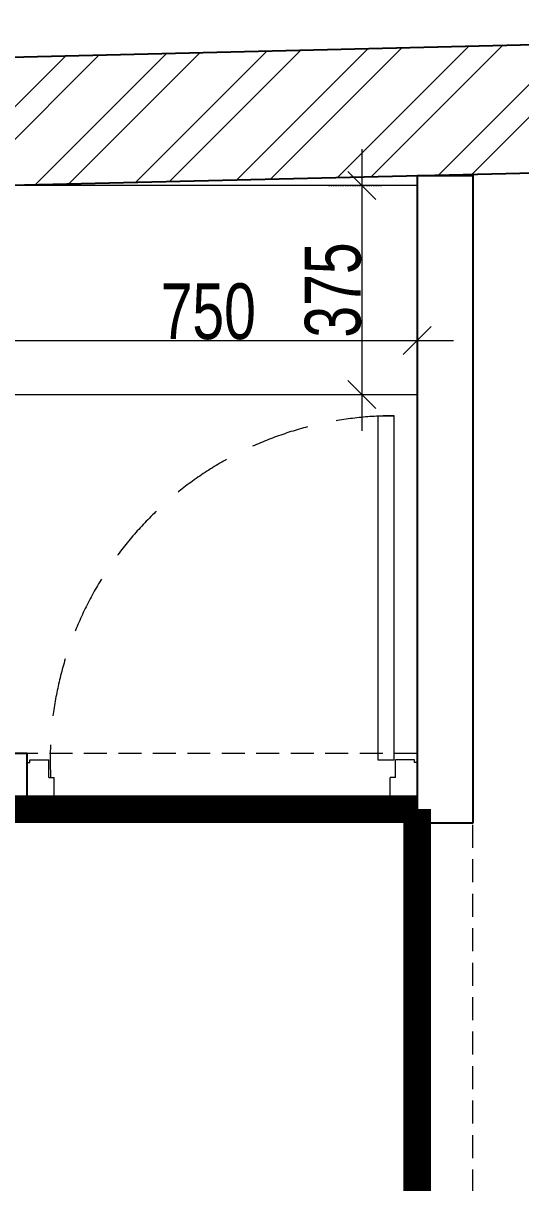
# Model space of a CAD drawing. Header units: feet. Extents: x 9770359 to 9778219, y -6859940 to -6847673.
# Drawn here: x 9772924 to 9773817, y -6849755 to -6847673 of the extents above; entities that cross this region are included whole.
import ezdxf

# ---------------------------------------------------------------- set-up
doc = ezdxf.new("R2010")
doc.units = ezdxf.units.FT
doc.header["$LTSCALE"] = 33
doc.header["$MEASUREMENT"] = 0
doc.header["$PDMODE"] = 3
doc.header["$PDSIZE"] = -1
for name, pattern in [('a_p6_plan_L18$0$HIDDEN', [0.375, 0.25, -0.125]), ('ACAD_ISO03W100', [30, 12, -18]), ('DOT2', [0.125, 0, -0.125]), ('HIDDEN2', [4.7624999999999975, 3.174999999999998, -1.587499999999999])]:
    doc.linetypes.add(name, pattern=pattern)
doc.layers.add('A-WALL', color=1, linetype='Continuous')
doc.layers.add('LAMINATE FINISH', color=80, linetype='Continuous')
for name, color, linetype, lineweight in [('Door', 2, 'Continuous', 13), ('LENS-DIM', 252, 'Continuous', 5), ('LENS-DOOR', 34, 'Continuous', 20), ('LENS-PARTITION', 21, 'Continuous', 25), ('LENS_CURTAIN', 5, 'a_p6_plan_L18$0$HIDDEN', 9), ('LK-FF&E WALL', 1, 'Continuous', 9), ('LK-TILES FINISH', 251, 'Continuous', 5), ('LN-HATCH', 251, 'Continuous', 0)]:
    doc.layers.add(name, color=color, linetype=linetype, lineweight=lineweight)
doc.styles.get("Standard").update_dxf_attribs({"font": 'GILC____.TTF'})
doc.dimstyles.new('100MM', dxfattribs={"dimtxt": 100, "dimasz": 50, "dimexe": 65, "dimexo": 65, "dimtad": 1, "dimdec": 0, "dimtxsty": 'Standard', "dimblk": 'OBLIQUE', "dimcen": 2.5, "dimdle": 65, "dimclrd": 256, "dimclre": 256, "dimclrt": 1, "dimadec": 0, "dimazin": 0, "dimtfac": 1, "dimtdec": 0, "dimtmove": 1, "dimatfit": 3, "dimfxl": 1, "dimlwd": -1, "dimlwe": -1, "dimarcsym": 0})

# ---------------------------------------------------------------- blocks, each defined once
blk = doc.blocks.new('*U42')
at = {"layer": 'LENS-DOOR'}
for p, q in [((548126.7771416958, 1779187.991358354), (548126.7771416503, 1778570.630248518)), ((548126.7771416958, 1779187.991358354), (548155.9438083633, 1779187.991358354)), ((548155.943808322, 1778570.630248518), (548155.9438083633, 1779187.991358354)), ((547497.2632527692, 1778565.769137484), (547502.1243638596, 1778565.769137471)), ((547497.2632527389, 1778486.949138673), (547497.2632527692, 1778565.769137484)), ((547502.1243638552, 1778570.63024857), (547536.1521416366, 1778570.630248579)), ((547502.1243638596, 1778565.769137471), (547502.1243638552, 1778570.63024857)), ((547536.1521416322, 1778539.03302639), (547536.1521416366, 1778570.630248579)), ((548126.7771416503, 1778570.630248518), (548155.943808322, 1778570.630248518)), ((548192.4021416549, 1778570.630248526), (548158.3743638778, 1778570.630248514)), ((548158.3743638668, 1778539.033026351), (548158.3743638778, 1778570.630248514)), ((548192.4021416551, 1778565.769137423), (548192.4021416549, 1778570.630248526)), ((548197.2632527775, 1778565.769137432), (548192.4021416551, 1778565.769137423)), ((548197.2632527495, 1778486.949138621), (548197.2632527775, 1778565.769137432)), ((547536.1521416322, 1778539.03302639), (547545.8743638627, 1778539.033026382)), ((547545.8743638562, 1778482.088027557), (547545.8743638627, 1778539.033026382)), ((548148.6521416472, 1778482.088027513), (548148.6521416515, 1778539.033026347)), ((548158.3743638668, 1778539.033026351), (548148.6521416515, 1778539.033026347)), ((547497.2632527389, 1778486.949138673), (547502.1243638443, 1778486.949138673)), ((547502.1243638552, 1778482.088027552), (547502.1243638443, 1778486.949138673)), ((547502.1243638552, 1778482.088027552), (547545.8743638562, 1778482.088027557)), ((548192.4021416507, 1778482.088027509), (548148.6521416472, 1778482.088027513)), ((548192.4021416507, 1778482.088027509), (548192.4021416528, 1778486.949138638)), ((548197.2632527495, 1778486.949138621), (548192.4021416528, 1778486.949138638))]:
    blk.add_line(p, q, dxfattribs=at)
at = {"layer": 'LENS-DOOR', "color": 7, "linetype": 'HIDDEN2'}
blk.add_ellipse((548155.943808322, 1778570.630248518), major_axis=(-617.3611111109464, 0.0032135871656498), ratio=0.9999999979146826, start_param=-1.570791121506941, end_param=0.0512086788949202, dxfattribs=at)
blk = doc.blocks.new('_Oblique')
at = {"color": 0, "lineweight": -2}
blk.add_line((-0.5, -0.5), (0.5, 0.5), dxfattribs=at)
blk = doc.blocks.new('*D44')
at = {"layer": 'Defpoints', "color": 0}
for p in [(9773631.574533585, -6848242.860249443), (9772881.574533584, -6848339.792070746), (9773631.574533585, -6848339.792070746)]:
    blk.add_point(p, dxfattribs=at)
at = {"layer": 'LENS-DIM', "linetype": 'DOT2'}
for p, q in [((9772881.574533584, -6848274.792070746), (9772881.574533584, -6848177.860249442)), ((9773631.574533585, -6848274.792070746), (9773631.574533585, -6848177.860249442))]:
    blk.add_line(p, q, dxfattribs=at)
at = {"layer": 'LENS-DIM'}
blk.add_line((9772816.574533584, -6848242.860249443), (9773696.574533584, -6848242.860249443), dxfattribs=at)
at = {"layer": 'LENS-DIM', "xscale": 50, "yscale": 50, "zscale": 50, "rotation": 180}
blk.add_blockref('_Oblique', (9772881.574533584, -6848242.860249443), dxfattribs=at)
at = {"layer": 'LENS-DIM', "xscale": 50, "yscale": 50, "zscale": 50}
blk.add_blockref('_Oblique', (9773631.574533585, -6848242.860249443), dxfattribs=at)
at = {"layer": 'LENS-DIM', "color": 1, "insert": (9773256.574533585, -6848191.108795954), "char_height": 100, "attachment_point": 5}
blk.add_mtext('750', dxfattribs=at)
blk = doc.blocks.new('*D45')
at = {"layer": 'Defpoints', "color": 0}
for p in [(9773631.574533587, -6847964.792070751), (9773532.329848522, -6848339.79207075), (9773631.574533587, -6848339.79207075)]:
    blk.add_point(p, dxfattribs=at)
at = {"layer": 'LENS-DIM'}
blk.add_line((9773532.329848522, -6847899.79207075), (9773532.329848522, -6848404.79207075), dxfattribs=at)
at = {"layer": 'LENS-DIM', "linetype": 'DOT2'}
for p, q in [((9773566.574533587, -6847964.792070751), (9773467.32984852, -6847964.792070751)), ((9773566.574533587, -6848339.79207075), (9773467.32984852, -6848339.79207075))]:
    blk.add_line(p, q, dxfattribs=at)
at = {"layer": 'LENS-DIM', "xscale": 50, "yscale": 50, "zscale": 50}
for p, rotation in [((9773532.329848522, -6847964.792070751), 90), ((9773532.329848522, -6848339.79207075), 270)]:
    blk.add_blockref('_Oblique', p, dxfattribs=dict(at, rotation=rotation))
at = {"layer": 'LENS-DIM', "color": 1, "insert": (9773480.57839503, -6848152.292070751), "char_height": 100, "attachment_point": 5, "rotation": 90}
blk.add_mtext('375', dxfattribs=at)
blk = doc.blocks.new('A$C89a4e9da')
at = {"layer": 'LN-HATCH'}
h = blk.add_hatch(dxfattribs=at)
h.set_pattern_fill('ANSI32', color=256, scale=333, angle=180)
h.set_pattern_definition([(225, (-9782350.297585681, 5280826.097457374), (88.29995930067012, -88.29995930067015), []), (225, (-9782409.164225116, 5280826.097457374), (88.29995930067012, -88.29995930067015), [])])
h.paths.add_polyline_path([(-2640.405169187113, -6050.336887269281), (-2870.40516913496, -6050.33688726835), (-2870.40516913496, -7550.336887271143), (-2640.405169194564, -7550.336887271143)])
h.paths.add_polyline_path([(-2909.195137605071, 1011.600721818395), (-2640.405169144273, 1011.600721818395), (-2640.405169140548, 1638.028931792825), (-2704.005355248228, 1636.518597172573), (-2904.005355248228, 1636.518597172573)])
h.paths.add_polyline_path([(-2640.405169147998, 261.6007218202576), (-2915.423694862053, 261.6007218202576), (-2919.160915127024, -188.4096227809786), (-4925.7612893302, -188.4096227809786), (-4925.761289332061, 3444.3940668758), (-282.9102395232767, 3554.649383721873), (-282.9102395232767, 329.6979021271691), (2073.30922777392, 394.8637567088008), (2244.963073972613, -6156.088938459754), (2475.042018454522, -6156.088938459754), (2297.196955027059, 631.1437569046392), (-52.91023952327669, 566.1469491692259), (-52.91023952327669, 3790.176113129593), (-5155.761289332062, 3668.997024397366), (-5155.761289332062, -418.4096227809787), (-2870.40516913496, -418.4096227809787), (-2870.40516913496, -5270.336887268349), (-2640.405169183388, -5270.336887268349)])
at = {"layer": 'A-WALL'}
for p, q in [((-5155.761289332062, 3668.997024397366), (-52.91023952327669, 3790.176113130525)), ((-4925.761289332061, 3444.394066876732), (-282.9102395232767, 3554.649383722805))]:
    blk.add_line(p, q, dxfattribs=at)

msp = doc.modelspace()

# ---------------------------------------------------------------- linework, layer by layer
at = {"layer": 'LAMINATE FINISH', "color": 85, "linetype": 'ACAD_ISO03W100', "ltscale": 0.05, "const_width": 50}
msp.add_lwpolyline([(9772874.079603974, -6849084.044851332), (9773631.906743517, -6849084.044851332)], dxfattribs=at)
at = {"layer": 'LENS-PARTITION'}
for points in [[(9773731.574533584, -6849108.985844829), (9773631.906743517, -6849108.985844829), (9773631.906743517, -6847946.973684014), (9773731.574533584, -6847946.973684014)], [(9772931.574533582, -6848983.985844828), (9772098.20597889, -6848983.985844828), (9772098.20597889, -6849084.044851333), (9772931.574533582, -6849084.044851333)]]:
    msp.add_lwpolyline(points, close=True, dxfattribs=at)
at = {"layer": 'LENS_CURTAIN', "ltscale": 5}
for points in [[(9773631.574533585, -6848983.985844828), (9772931.574533582, -6848983.985844828), (9772931.574533582, -6849083.985844828), (9773631.574533585, -6849083.985844828)], [(9773631.574533585, -6849108.985844829), (9773631.57453358, -6849833.985844829), (9773731.574533582, -6849833.985844829), (9773731.574533584, -6849108.985844829)]]:
    msp.add_lwpolyline(points, close=True, dxfattribs=at)
at = {"layer": 'LK-FF&E WALL'}
msp.add_lwpolyline([(9772881.574533584, -6848339.792070746), (9773631.574533585, -6848339.792070746), (9773631.574533585, -6847964.792070746), (9772881.574533584, -6847964.792070746)], close=True, dxfattribs=at)
at = {"layer": 'LK-TILES FINISH', "color": 212, "linetype": 'ACAD_ISO03W100', "ltscale": 0.05, "const_width": 50}
msp.add_lwpolyline([(9773631.574533585, -6849083.985844828), (9773631.57453358, -6851733.985844828), (9772874.079603974, -6851733.985844828), (9772874.079603974, -6851202.034506732)], dxfattribs=at)

# ---------------------------------------------------------------- block references
at = {"layer": 'Door'}
msp.add_blockref('*U42', (9225434.31128085, -8627566.073872397), dxfattribs=at)
at = {"layer": 'LENS-DIM', "color": 2}
msp.add_blockref('A$C89a4e9da', (9775514.484773107, -6851463.635228551), dxfattribs=at)

# ---------------------------------------------------------------- dimensions: what is measured, and where the dimension line sits
dim = msp.add_linear_dim(base=(9773532.329848522, -6848339.79207075), p1=(9773631.574533585, -6847964.792070746), p2=(9773631.574533585, -6848339.792070746), angle=90, dimstyle='100MM', dxfattribs=at)
dim.commit()
dim.dimension.update_dxf_attribs({"geometry": '*D45', "text_midpoint": (9773480.57839503, -6848152.292070751)})
dim = msp.add_linear_dim(base=(9773631.574533585, -6848242.860249443), p1=(9772881.574533584, -6848339.792070746), p2=(9773631.574533585, -6848339.792070746), dimstyle='100MM', dxfattribs=at)
dim.commit()
dim.dimension.update_dxf_attribs({"geometry": '*D44', "text_midpoint": (9773256.574533585, -6848191.108795954)})

doc.saveas('drawing.dxf')
